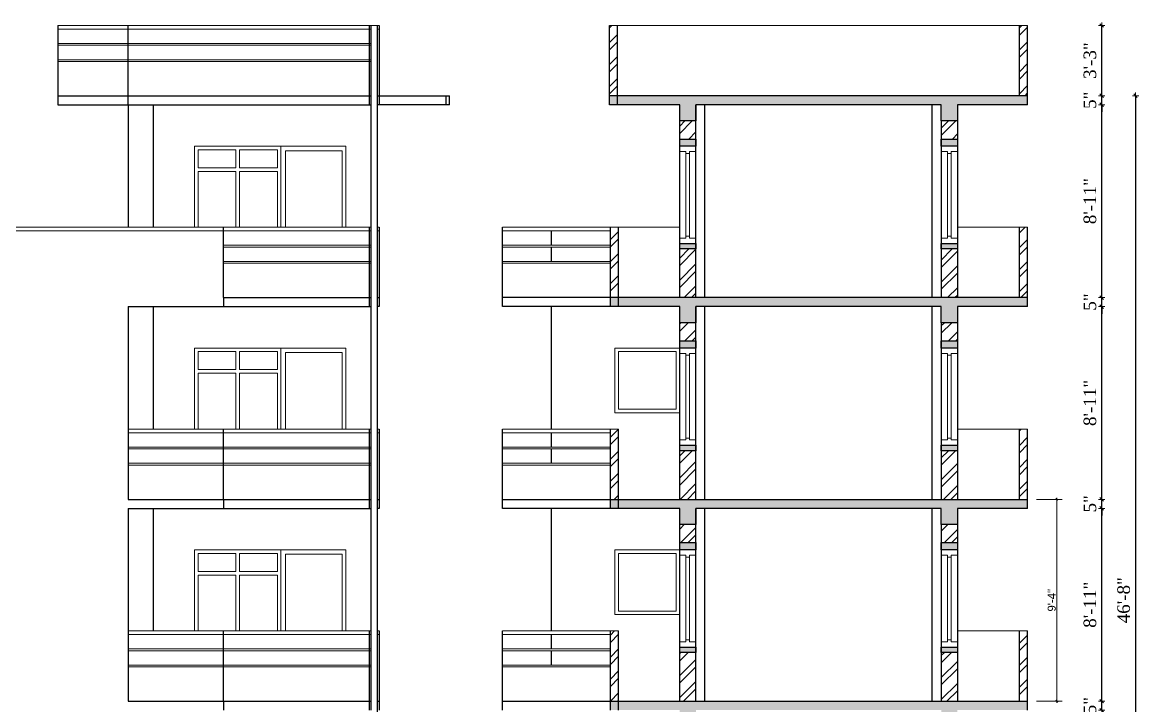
# Model space of a CAD drawing. Header units: inches. Extents: x 149946 to 166271, y -29520 to -26192.
# Drawn here: x 157336 to 157956, y -27214 to -26835 of the extents above; entities that cross this region are included whole.
import ezdxf

# ---------------------------------------------------------------- set-up
doc = ezdxf.new("R2010")
doc.units = ezdxf.units.IN
doc.header["$LTSCALE"] = 5
doc.header["$MEASUREMENT"] = 0
for name, color, linetype, lineweight in [('A-WALL', 7, 'Continuous', 9), ('Dimension', 7, 'Continuous', 18), ('dimention', 5, 'Continuous', 9), ('DOOR', 62, 'Continuous', 0), ('Railing', 43, 'Continuous', 18), ('win', 5, 'Continuous', 18)]:
    doc.layers.add(name, color=color, linetype=linetype, lineweight=lineweight)
doc.layers.add('dim line', color=7, linetype='Continuous', lineweight=15, true_color=0xfab2b2)
doc.layers.add('WALL', color=7, linetype='Continuous')
doc.styles.add('ordinary', font='times.ttf')
doc.styles.get("Standard").update_dxf_attribs({"font": 'arial.ttf'})
doc.dimstyles.new('Copy of 96', dxfattribs={"dimtxt": 7, "dimasz": 4, "dimexe": 0.5, "dimexo": 0.5, "dimgap": 3, "dimtad": 1, "dimdec": 1, "dimzin": 11, "dimdsep": 46, "dimlunit": 4, "dimtxsty": 'ordinary', "dimblk": 'OBLIQUE', "dimcen": 0.09, "dimse1": 1, "dimse2": 1, "dimclrt": 6, "dimazin": 0, "dimtfac": 1, "dimtdec": 1, "dimtix": 1, "dimtmove": 2, "dimatfit": 3, "dimldrblk": 'leader', "dimfxl": 0.5, "dimfxlon": 1, "dimtolj": 1, "dimtzin": 0, "dimarcsym": 0})
doc.dimstyles.new('Standard$0', dxfattribs={"dimtxt": 6, "dimasz": 4, "dimexe": 3, "dimexo": 6, "dimgap": 3, "dimtad": 1, "dimdec": 1, "dimzin": 0, "dimdsep": 46, "dimlunit": 4, "dimtxsty": 'Standard', "dimcen": 0.09, "dimclrd": 6, "dimclre": 6, "dimclrt": 7, "dimadec": 0, "dimazin": 0, "dimtfac": 1, "dimtdec": 1, "dimtix": 1, "dimtofl": 0, "dimtmove": 1, "dimatfit": 3, "dimfxl": 1, "dimtolj": 1, "dimtzin": 0, "dimlwd": 18, "dimlwe": 18, "dimarcsym": 0})
pattern_1 = [(45, (11172.554, 650.744), (-6.098796, 6.098796), []), (45, (11176.62, 650.744), (-6.098796, 6.098796), [])]
pattern_2 = [(50, (11172.554, 650.7443), (7.17260183, -0.62752135), [0.75, -8.25]), (355, (11172.554, 650.744), (-1.38751334, 7.52192134), [0.6, -6.6]), (100.4514445, (11173.1514, 650.692), (5.78508847, 6.8943999), [0.63740192, -7.01142112]), (46.1842, (11172.554, 652.744), (10.6724133, -1.6551928), [1.125, -12.375]), (96.6356355, (11173.443, 652.606), (9.34661946, 9.741186), [0.9561034, -10.5171376]), (351.184164, (11172.554, 652.744), (9.34661945, 9.741186), [0.9, -9.9]), (21, (11173.554, 652.2443), (5.96907052, -4.0261889), [0.75, -8.25]), (326, (11173.554, 652.244), (2.43315332, 7.25150045), [0.6, -6.6]), (71.451445, (11174.051, 651.909), (8.40222377, 3.22531153), [0.6374019, -7.01142112]), (37.5, (11172.5537, 650.7443), (0.121598553, 3.32893854), [0, -6.52, 0, -6.7, 0, -6.625]), (7.5, (11172.5537, 650.7443), (2.630695374, 3.94411712), [0, -3.82, 0, -6.37, 0, -2.525]), (327.5, (11170.3237, 650.7443), (5.33822436, -0.225548717), [0, -2.5, 0, -7.8, 0, -10.35]), (317.5, (11169.3237, 650.7443), (5.8318617, 1.00104982), [0, -3.25, 0, -5.18, 0, -7.35])]

# ---------------------------------------------------------------- blocks, each defined once
blk = doc.blocks.new('oblique')
at = {"color": 0, "lineweight": -2}
blk.add_line((0.25, 0.25), (-0.25, -0.25), dxfattribs=at)
at = {"layer": 'dim line', "lineweight": 9}
for p, q in [((-0.4375, 0), (0.4375, 0)), ((0, 0.4375), (0, -0.4375))]:
    blk.add_line(p, q, dxfattribs=at)
blk = doc.blocks.new('*D675')
at = {"layer": 'A-WALL', "color": 0, "lineweight": -2, "ltscale": 5, "transparency": 16777216}
for p, q in [((157935.45, -27211.76), (157935.45, -27207.76)), ((157935.45, -27216.76), (157935.45, -27211.76)), ((157935.45, -27216.76), (157935.45, -27220.76))]:
    blk.add_line(p, q, dxfattribs=at)
at = {"layer": 'Defpoints', "color": 0, "ltscale": 5, "transparency": 16777216}
for p in [(157855.27, -27211.76), (157855.27, -27216.76), (157935.45, -27211.76)]:
    blk.add_point(p, dxfattribs=at)
at = {"layer": 'A-WALL', "color": 0, "lineweight": -2, "ltscale": 5, "transparency": 16777216, "xscale": 4, "yscale": 4, "zscale": 4}
for p, rotation in [((157935.45, -27211.76), 270), ((157935.45, -27216.76), 90)]:
    blk.add_blockref('oblique', p, dxfattribs=dict(at, rotation=rotation))
at = {"layer": 'A-WALL', "color": 6, "ltscale": 5, "transparency": 16777216, "insert": (157928.89, -27214.26), "char_height": 7, "attachment_point": 5, "rotation": 90, "style": 'ordinary'}
blk.add_mtext('\\A1;5"', dxfattribs=at)
blk = doc.blocks.new('_OBLIQUE')
at = {"color": 0, "linetype": 'ByBlock'}
blk.add_line((-0.5, -0.5), (0.5, 0.5), dxfattribs=at)
blk = doc.blocks.new('leader')
at = {"layer": 'Dimension'}
for p, q in [((0, -4.33), (0, 4.33)), ((-4.42, 0), (4.42, 0))]:
    blk.add_line(p, q, dxfattribs=at)
blk = doc.blocks.new('*D676')
at = {"layer": 'A-WALL', "color": 0, "lineweight": -2, "ltscale": 5, "transparency": 16777216}
blk.add_line((157935.45, -27211.76), (157935.45, -27104.76), dxfattribs=at)
at = {"layer": 'Defpoints', "color": 0, "ltscale": 5, "transparency": 16777216}
for p in [(157855.27, -27104.76), (157935.45, -27104.76), (157855.27, -27211.76)]:
    blk.add_point(p, dxfattribs=at)
at = {"layer": 'A-WALL', "color": 0, "lineweight": -2, "ltscale": 5, "transparency": 16777216, "xscale": 4, "yscale": 4, "zscale": 4}
for p, rotation in [((157935.45, -27104.76), 90), ((157935.45, -27211.76), 270)]:
    blk.add_blockref('oblique', p, dxfattribs=dict(at, rotation=rotation))
at = {"layer": 'A-WALL', "color": 6, "ltscale": 5, "transparency": 16777216, "insert": (157928.89, -27158.26), "char_height": 7, "attachment_point": 5, "rotation": 90, "style": 'ordinary'}
blk.add_mtext('\\A1;8\'-11"', dxfattribs=at)
blk = doc.blocks.new('*D677')
at = {"layer": 'A-WALL', "color": 0, "lineweight": -2, "ltscale": 5, "transparency": 16777216}
for p, q in [((157935.45, -27099.76), (157935.45, -27095.76)), ((157935.45, -27104.76), (157935.45, -27099.76)), ((157935.45, -27104.76), (157935.45, -27108.76))]:
    blk.add_line(p, q, dxfattribs=at)
at = {"layer": 'Defpoints', "color": 0, "ltscale": 5, "transparency": 16777216}
for p in [(157855.27, -27099.76), (157855.27, -27104.76), (157935.45, -27099.76)]:
    blk.add_point(p, dxfattribs=at)
at = {"layer": 'A-WALL', "color": 0, "lineweight": -2, "ltscale": 5, "transparency": 16777216, "xscale": 4, "yscale": 4, "zscale": 4}
for p, rotation in [((157935.45, -27099.76), 270), ((157935.45, -27104.76), 90)]:
    blk.add_blockref('oblique', p, dxfattribs=dict(at, rotation=rotation))
at = {"layer": 'A-WALL', "color": 6, "ltscale": 5, "transparency": 16777216, "insert": (157928.89, -27102.26), "char_height": 7, "attachment_point": 5, "rotation": 90, "style": 'ordinary'}
blk.add_mtext('\\A1;5"', dxfattribs=at)
blk = doc.blocks.new('*D678')
at = {"layer": 'A-WALL', "color": 0, "lineweight": -2, "ltscale": 5, "transparency": 16777216}
blk.add_line((157935.45, -27099.76), (157935.45, -26992.76), dxfattribs=at)
at = {"layer": 'Defpoints', "color": 0, "ltscale": 5, "transparency": 16777216}
for p in [(157855.27, -26992.76), (157935.45, -26992.76), (157855.27, -27099.76)]:
    blk.add_point(p, dxfattribs=at)
at = {"layer": 'A-WALL', "color": 0, "lineweight": -2, "ltscale": 5, "transparency": 16777216, "xscale": 4, "yscale": 4, "zscale": 4}
for p, rotation in [((157935.45, -26992.76), 90), ((157935.45, -27099.76), 270)]:
    blk.add_blockref('oblique', p, dxfattribs=dict(at, rotation=rotation))
at = {"layer": 'A-WALL', "color": 6, "ltscale": 5, "transparency": 16777216, "insert": (157928.89, -27046.26), "char_height": 7, "attachment_point": 5, "rotation": 90, "style": 'ordinary'}
blk.add_mtext('\\A1;8\'-11"', dxfattribs=at)
blk = doc.blocks.new('*D679')
at = {"layer": 'A-WALL', "color": 0, "lineweight": -2, "ltscale": 5, "transparency": 16777216}
for p, q in [((157935.45, -26987.76), (157935.45, -26983.76)), ((157935.45, -26992.76), (157935.45, -26987.76)), ((157935.45, -26992.76), (157935.45, -26996.76))]:
    blk.add_line(p, q, dxfattribs=at)
at = {"layer": 'Defpoints', "color": 0, "ltscale": 5, "transparency": 16777216}
for p in [(157855.27, -26987.76), (157855.27, -26992.76), (157935.45, -26987.76)]:
    blk.add_point(p, dxfattribs=at)
at = {"layer": 'A-WALL', "color": 0, "lineweight": -2, "ltscale": 5, "transparency": 16777216, "xscale": 4, "yscale": 4, "zscale": 4}
for p, rotation in [((157935.45, -26987.76), 270), ((157935.45, -26992.76), 90)]:
    blk.add_blockref('oblique', p, dxfattribs=dict(at, rotation=rotation))
at = {"layer": 'A-WALL', "color": 6, "ltscale": 5, "transparency": 16777216, "insert": (157928.89, -26990.26), "char_height": 7, "attachment_point": 5, "rotation": 90, "style": 'ordinary'}
blk.add_mtext('\\A1;5"', dxfattribs=at)
blk = doc.blocks.new('*D680')
at = {"layer": 'A-WALL', "color": 0, "lineweight": -2, "ltscale": 5, "transparency": 16777216}
blk.add_line((157935.45, -26987.76), (157935.45, -26880.76), dxfattribs=at)
at = {"layer": 'Defpoints', "color": 0, "ltscale": 5, "transparency": 16777216}
for p in [(157855.27, -26880.76), (157935.45, -26880.76), (157855.27, -26987.76)]:
    blk.add_point(p, dxfattribs=at)
at = {"layer": 'A-WALL', "color": 0, "lineweight": -2, "ltscale": 5, "transparency": 16777216, "xscale": 4, "yscale": 4, "zscale": 4}
for p, rotation in [((157935.45, -26880.76), 90), ((157935.45, -26987.76), 270)]:
    blk.add_blockref('oblique', p, dxfattribs=dict(at, rotation=rotation))
at = {"layer": 'A-WALL', "color": 6, "ltscale": 5, "transparency": 16777216, "insert": (157928.89, -26934.26), "char_height": 7, "attachment_point": 5, "rotation": 90, "style": 'ordinary'}
blk.add_mtext('\\A1;8\'-11"', dxfattribs=at)
blk = doc.blocks.new('*D681')
at = {"layer": 'A-WALL', "color": 0, "lineweight": -2, "ltscale": 5, "transparency": 16777216}
for p, q in [((157935.45, -26875.76), (157935.45, -26871.76)), ((157935.45, -26880.76), (157935.45, -26875.76)), ((157935.45, -26880.76), (157935.45, -26884.76))]:
    blk.add_line(p, q, dxfattribs=at)
at = {"layer": 'Defpoints', "color": 0, "ltscale": 5, "transparency": 16777216}
for p in [(157854.95, -26875.76), (157935.45, -26875.76), (157855.27, -26880.76)]:
    blk.add_point(p, dxfattribs=at)
at = {"layer": 'A-WALL', "color": 0, "lineweight": -2, "ltscale": 5, "transparency": 16777216, "xscale": 4, "yscale": 4, "zscale": 4}
for p, rotation in [((157935.45, -26875.76), 270), ((157935.45, -26880.76), 90)]:
    blk.add_blockref('oblique', p, dxfattribs=dict(at, rotation=rotation))
at = {"layer": 'A-WALL', "color": 6, "ltscale": 5, "transparency": 16777216, "insert": (157928.89, -26878.26), "char_height": 7, "attachment_point": 5, "rotation": 90, "style": 'ordinary'}
blk.add_mtext('\\A1;5"', dxfattribs=at)
blk = doc.blocks.new('*D682')
at = {"layer": 'A-WALL', "color": 0, "lineweight": -2, "ltscale": 5, "transparency": 16777216}
blk.add_line((157935.45, -26875.76), (157935.45, -26836.76), dxfattribs=at)
at = {"layer": 'Defpoints', "color": 0, "ltscale": 5, "transparency": 16777216}
for p in [(157852.84, -26836.76), (157935.45, -26836.76), (157854.95, -26875.76)]:
    blk.add_point(p, dxfattribs=at)
at = {"layer": 'A-WALL', "color": 0, "lineweight": -2, "ltscale": 5, "transparency": 16777216, "xscale": 4, "yscale": 4, "zscale": 4}
for p, rotation in [((157935.45, -26836.76), 90), ((157935.45, -26875.76), 270)]:
    blk.add_blockref('oblique', p, dxfattribs=dict(at, rotation=rotation))
at = {"layer": 'A-WALL', "color": 6, "ltscale": 5, "transparency": 16777216, "insert": (157928.89, -26856.26), "char_height": 7, "attachment_point": 5, "rotation": 90, "style": 'ordinary'}
blk.add_mtext('\\A1;3\'-3"', dxfattribs=at)
blk = doc.blocks.new('*D671')
at = {"layer": 'A-WALL', "color": 0, "lineweight": -2, "ltscale": 50, "transparency": 16777216}
blk.add_line((157954.2, -26875.76), (157954.2, -27435.76), dxfattribs=at)
at = {"layer": 'Defpoints', "color": 0, "ltscale": 50, "transparency": 16777216}
for p in [(157894.27, -26875.76), (157855.27, -27435.76), (157954.2, -27435.76)]:
    blk.add_point(p, dxfattribs=at)
at = {"layer": 'A-WALL', "color": 0, "lineweight": -2, "ltscale": 50, "transparency": 16777216, "xscale": 4, "yscale": 4, "zscale": 4}
for p, rotation in [((157954.2, -26875.76), 90), ((157954.2, -27435.76), 270)]:
    blk.add_blockref('oblique', p, dxfattribs=dict(at, rotation=rotation))
at = {"layer": 'A-WALL', "color": 6, "ltscale": 50, "transparency": 16777216, "insert": (157947.64, -27155.76), "char_height": 7, "attachment_point": 5, "rotation": 90, "style": 'ordinary'}
blk.add_mtext('\\A1;46\'-8"', dxfattribs=at)
blk = doc.blocks.new('*D1357')
at = {"layer": 'A-WALL', "color": 47, "lineweight": 0, "ltscale": 5}
for p, q in [((157899.27, -27099.76), (157913.47, -27099.76)), ((157899.27, -27211.76), (157913.47, -27211.76))]:
    blk.add_line(p, q, dxfattribs=at)
at = {"layer": 'A-WALL', "color": 33, "lineweight": 0, "ltscale": 5}
blk.add_line((157910.47, -27099.76), (157910.47, -27211.76), dxfattribs=at)
at = {"layer": 'Defpoints', "color": 0, "ltscale": 5}
for p in [(157894.27, -27099.76, -72.71), (157894.27, -27211.76, -72.71), (157910.47, -27211.76)]:
    blk.add_point(p, dxfattribs=at)
at = {"layer": 'A-WALL', "color": 33, "lineweight": 0, "ltscale": 5, "xscale": 2, "yscale": 2, "zscale": 2}
for p, rotation in [((157910.47, -27099.76), 90), ((157910.47, -27211.76), 270)]:
    blk.add_blockref('oblique', p, dxfattribs=dict(at, rotation=rotation))
at = {"layer": 'A-WALL', "color": 7, "ltscale": 5, "insert": (157907.67, -27155.76), "char_height": 4.5, "attachment_point": 5, "rotation": 90}
blk.add_mtext('\\A1;9\'-4"', dxfattribs=at)

msp = doc.modelspace()

# ---------------------------------------------------------------- hatches: boundary and pattern name
at = {"layer": 'A-WALL', "ltscale": 40, "true_color": 0xf26722}
h = msp.add_hatch(dxfattribs=at)
h.set_pattern_fill('AR-CONC', color=30)
h.set_pattern_definition(pattern_2)
h.paths.add_polyline_path([(157855.27, -26880.76), (157894.27, -26880.76), (157894.27, -26875.76), (157661.99, -26875.76), (157661.99, -26880.76), (157700.99, -26880.76), (157700.99, -26889.76), (157709.99, -26889.76), (157709.99, -26880.76), (157846.27, -26880.76), (157846.27, -26889.76), (157855.27, -26889.76)])
h = msp.add_hatch(dxfattribs=at)
h.set_pattern_fill('AR-CONC', color=30)
h.set_pattern_definition(pattern_2)
h.paths.add_polyline_path([(157700.99, -27181.76), (157700.99, -27184.76), (157709.99, -27184.76), (157709.99, -27181.76)])
h.paths.add_polyline_path([(157846.27, -27181.76), (157846.27, -27184.76), (157855.27, -27184.76), (157855.27, -27181.76)])
h.paths.add_polyline_path([(157855.27, -27127.76), (157855.27, -27123.76), (157846.27, -27123.76), (157846.27, -27127.76)])
h.paths.add_polyline_path([(157709.99, -27123.76), (157700.99, -27123.76), (157700.99, -27127.76), (157709.99, -27127.76)])
h.paths.add_polyline_path([(157700.99, -27069.76), (157700.99, -27072.76), (157709.99, -27072.76), (157709.99, -27069.76)])
h.paths.add_polyline_path([(157855.27, -27069.76), (157846.27, -27069.76), (157846.27, -27072.76), (157855.27, -27072.76)])
h.paths.add_polyline_path([(157855.27, -27011.76), (157846.27, -27011.76), (157846.27, -27015.76), (157855.27, -27015.76)])
h.paths.add_polyline_path([(157700.99, -27011.76), (157700.99, -27015.76), (157709.99, -27015.76), (157709.99, -27011.76)])
h.paths.add_polyline_path([(157709.99, -26957.76), (157700.99, -26957.76), (157700.99, -26960.76), (157709.99, -26960.76)])
h.paths.add_polyline_path([(157855.27, -26960.76), (157855.27, -26957.76), (157846.27, -26957.76), (157846.27, -26960.76)])
h.paths.add_polyline_path([(157846.27, -26899.76), (157846.27, -26903.76), (157855.27, -26903.76), (157855.27, -26899.76)])
h.paths.add_polyline_path([(157700.99, -26899.76), (157700.99, -26903.76), (157709.99, -26903.76), (157709.99, -26899.76)])
h = msp.add_hatch(dxfattribs=at)
h.set_pattern_fill('AR-CONC', color=30)
h.set_pattern_definition(pattern_2)
h.paths.add_polyline_path([(157855.27, -26992.76), (157894.27, -26992.76), (157894.27, -26987.76), (157855.27, -26987.76), (157662.49, -26987.76), (157662.49, -26992.76), (157700.99, -26992.76), (157700.99, -27001.76), (157709.99, -27001.76), (157709.99, -26992.76), (157846.27, -26992.76), (157846.27, -27001.76), (157855.27, -27001.76)])
h = msp.add_hatch(dxfattribs=at)
h.set_pattern_fill('AR-CONC', color=30)
h.set_pattern_definition(pattern_2)
h.paths.add_polyline_path([(157846.27, -27113.76), (157855.27, -27113.76), (157855.27, -27104.76), (157894.27, -27104.76), (157894.27, -27099.76), (157855.27, -27099.76), (157662.49, -27099.76), (157662.49, -27104.76), (157700.99, -27104.76), (157700.99, -27113.76), (157709.99, -27113.76), (157709.99, -27104.76), (157846.27, -27104.76)])
h = msp.add_hatch(dxfattribs=at)
h.set_pattern_fill('AR-CONC', color=30)
h.set_pattern_definition(pattern_2)
h.paths.add_polyline_path([(157855.27, -27216.76), (157894.27, -27216.76), (157894.27, -27211.76), (157855.27, -27211.76), (157662.49, -27211.76), (157662.49, -27216.76), (157700.99, -27216.76), (157700.99, -27225.76), (157709.99, -27225.76), (157709.99, -27216.76), (157846.27, -27216.76), (157846.27, -27225.76), (157855.27, -27225.76)])
at = {"layer": 'dimention', "ltscale": 40, "true_color": 0xf26722}
h = msp.add_hatch(dxfattribs=at)
h.set_pattern_fill('ANSI32', color=30, scale=23)
h.set_pattern_definition(pattern_1)
h.paths.add_polyline_path([(157666.49, -26836.76), (157661.99, -26836.76), (157661.99, -26875.76), (157666.49, -26875.76)])
h.paths.add_polyline_path([(157894.27, -26836.76), (157889.77, -26836.76), (157889.77, -26875.76), (157894.27, -26875.76)])
h.paths.add_polyline_path([(157894.27, -26948.76), (157889.77, -26948.76), (157889.77, -26987.76), (157894.27, -26987.76)])
h.paths.add_polyline_path([(157666.99, -26948.76), (157662.49, -26948.76), (157662.49, -26987.76), (157666.99, -26987.76)])
h = msp.add_hatch(dxfattribs=at)
h.set_pattern_fill('ANSI32', color=30, scale=23)
h.set_pattern_definition(pattern_1)
h.paths.add_polyline_path([(157709.99, -27296.76), (157700.99, -27296.76), (157700.99, -27323.76), (157709.99, -27323.76)])
h.paths.add_polyline_path([(157855.27, -27296.76), (157846.27, -27296.76), (157846.27, -27323.76), (157855.27, -27323.76)])
h.paths.add_polyline_path([(157709.99, -27225.76), (157700.99, -27225.76), (157700.99, -27235.76), (157709.99, -27235.76)])
h.paths.add_polyline_path([(157855.27, -27225.76), (157846.27, -27225.76), (157846.27, -27235.76), (157855.27, -27235.76)])
h.paths.add_polyline_path([(157855.27, -27113.76), (157846.27, -27113.76), (157846.27, -27123.76), (157855.27, -27123.76)])
h.paths.add_polyline_path([(157709.99, -27113.76), (157700.99, -27113.76), (157700.99, -27123.76), (157709.99, -27123.76)])
h.paths.add_polyline_path([(157709.99, -27184.76), (157700.99, -27184.76), (157700.99, -27211.76), (157709.99, -27211.76)])
h.paths.add_polyline_path([(157855.27, -27184.76), (157846.27, -27184.76), (157846.27, -27211.76), (157855.27, -27211.76)])
h.paths.add_polyline_path([(157855.27, -27072.76), (157846.27, -27072.76), (157846.27, -27099.76), (157855.27, -27099.76)])
h.paths.add_polyline_path([(157709.99, -27072.76), (157700.99, -27072.76), (157700.99, -27099.76), (157709.99, -27099.76)])
h.paths.add_polyline_path([(157709.99, -27001.76), (157700.99, -27001.76), (157700.99, -27011.76), (157709.99, -27011.76)])
h.paths.add_polyline_path([(157855.27, -27001.76), (157846.27, -27001.76), (157846.27, -27011.76), (157855.27, -27011.76)])
h.paths.add_polyline_path([(157855.27, -26960.76), (157846.27, -26960.76), (157846.27, -26987.76), (157855.27, -26987.76)])
h.paths.add_polyline_path([(157709.99, -26960.76), (157700.99, -26960.76), (157700.99, -26987.76), (157709.99, -26987.76)])
h.paths.add_polyline_path([(157709.99, -26889.76), (157700.99, -26889.76), (157700.99, -26899.76), (157709.99, -26899.76)])
h.paths.add_polyline_path([(157855.27, -26889.76), (157846.27, -26889.76), (157846.27, -26899.76), (157855.27, -26899.76)])
h = msp.add_hatch(dxfattribs=at)
h.set_pattern_fill('ANSI32', color=30, scale=23)
h.set_pattern_definition(pattern_1)
h.paths.add_polyline_path([(157666.99, -27060.76), (157662.49, -27060.76), (157662.49, -27099.76), (157666.99, -27099.76)])
h.paths.add_polyline_path([(157894.27, -27060.76), (157889.77, -27060.76), (157889.77, -27099.76), (157894.27, -27099.76)])
h.paths.add_polyline_path([(157894.27, -27172.76), (157889.77, -27172.76), (157889.77, -27211.76), (157894.27, -27211.76)])
h = msp.add_hatch(dxfattribs=at)
h.set_pattern_fill('ANSI32', color=30, scale=23)
h.set_pattern_definition(pattern_1)
h.paths.add_polyline_path([(157666.99, -27172.76), (157662.49, -27172.76), (157662.49, -27211.76), (157666.99, -27211.76)])

# ---------------------------------------------------------------- linework, layer by layer
at = {"layer": 'A-WALL', "ltscale": 5}
for p, q in [((157700.99, -26903.76, -72.71), (157709.99, -26903.76, -72.71)), ((157846.27, -26903.76, -72.71), (157855.27, -26903.76, -72.71)), ((157700.99, -26957.76, -72.71), (157709.99, -26957.76, -72.71)), ((157846.27, -26957.76, -72.71), (157855.27, -26957.76, -72.71)), ((157700.99, -27015.76, -72.71), (157709.99, -27015.76, -72.71)), ((157846.27, -27015.76, -72.71), (157855.27, -27015.76, -72.71)), ((157700.99, -27069.76, -72.71), (157709.99, -27069.76, -72.71)), ((157846.27, -27069.76, -72.71), (157855.27, -27069.76, -72.71)), ((157700.99, -27127.76, -72.71), (157709.99, -27127.76, -72.71)), ((157846.27, -27127.76, -72.71), (157855.27, -27127.76, -72.71)), ((157700.99, -27181.76, -72.71), (157709.99, -27181.76, -72.71)), ((157846.27, -27181.76, -72.71), (157855.27, -27181.76, -72.71))]:
    msp.add_line(p, q, dxfattribs=at)
at = {"layer": 'DOOR', "lineweight": 13}
for p, q in [((157479.52, -26948.76, -72.71), (157479.52, -26903.76, -72.71)), ((157479.52, -26903.76, -72.71), (157479.52, -26948.76, -72.71)), ((157479.52, -26903.76, -72.71), (157515.52, -26903.76, -72.71)), ((157482.02, -26906.26, -72.71), (157482.02, -26948.76, -72.71)), ((157482.02, -26906.26, -72.71), (157513.52, -26906.26, -72.71)), ((157513.52, -26948.76, -72.71), (157513.52, -26906.26, -72.71)), ((157515.52, -26948.76, -72.71), (157515.52, -26903.76, -72.71)), ((157479.52, -27060.76, -72.71), (157479.52, -27015.76, -72.71)), ((157479.52, -27015.76, -72.71), (157479.52, -27060.76, -72.71)), ((157479.52, -27015.76, -72.71), (157515.52, -27015.76, -72.71)), ((157482.02, -27018.26, -72.71), (157482.02, -27060.76, -72.71)), ((157482.02, -27018.26, -72.71), (157513.52, -27018.26, -72.71)), ((157513.52, -27060.76, -72.71), (157513.52, -27018.26, -72.71)), ((157515.52, -27060.76, -72.71), (157515.52, -27015.76, -72.71)), ((157479.52, -27172.76, -72.71), (157479.52, -27127.76, -72.71)), ((157479.52, -27127.76, -72.71), (157479.52, -27172.76, -72.71)), ((157479.52, -27127.76, -72.71), (157515.52, -27127.76, -72.71)), ((157482.02, -27130.26, -72.71), (157482.02, -27172.76, -72.71)), ((157482.02, -27130.26, -72.71), (157513.52, -27130.26, -72.71)), ((157513.52, -27172.76, -72.71), (157513.52, -27130.26, -72.71)), ((157515.52, -27172.76, -72.71), (157515.52, -27127.76, -72.71))]:
    msp.add_line(p, q, dxfattribs=at)
at = {"layer": 'Railing', "color": 30}
for p, q in [((157355.63, -26836.76, -72.71), (157534.1, -26836.76, -72.71)), ((157355.63, -26838.76, -72.71), (157529.52, -26838.76, -72.71)), ((157533.17, -26836.76, -72.71), (157534.1, -26836.76, -72.71)), ((157533.17, -26838.76, -72.71), (157534.1, -26838.76, -72.71)), ((157533.17, -26838.76, -72.71), (157534.1, -26838.76, -72.71)), ((157785.26, -26836.76, -72.71), (157661.99, -26836.76, -72.71)), ((157894.27, -26836.76, -72.71), (157785.26, -26836.76, -72.71)), ((157355.63, -26846.76, -72.71), (157529.52, -26846.76, -72.71)), ((157355.63, -26847.76, -72.71), (157529.52, -26847.76, -72.71)), ((157355.63, -26855.76, -72.71), (157529.52, -26855.76, -72.71)), ((157355.63, -26856.76, -72.71), (157529.52, -26856.76, -72.71)), ((157120.82, -26948.76, -72.71), (157529.52, -26948.76, -72.71)), ((157533.17, -26948.76, -72.71), (157534.1, -26948.76, -72.71)), ((157700.99, -26948.76, -72.71), (157602.57, -26948.76, -72.71)), ((157894.27, -26948.76, -72.71), (157855.27, -26948.76, -72.71)), ((157120.82, -26950.76, -72.71), (157529.52, -26950.76, -72.71)), ((157533.17, -26950.76, -72.71), (157534.1, -26950.76, -72.71)), ((157662.49, -26950.76, -72.71), (157602.57, -26950.76, -72.71)), ((157447.63, -26958.76, -72.71), (157529.52, -26958.76, -72.71)), ((157447.63, -26959.76, -72.71), (157529.52, -26959.76, -72.71)), ((157662.49, -26958.76, -72.71), (157602.57, -26958.76, -72.71)), ((157662.49, -26959.76, -72.71), (157602.57, -26959.76, -72.71)), ((157447.63, -26967.76, -72.71), (157529.52, -26967.76, -72.71)), ((157447.63, -26968.76, -72.71), (157529.52, -26968.76, -72.71)), ((157662.49, -26967.76, -72.71), (157602.57, -26967.76, -72.71)), ((157662.49, -26968.76, -72.71), (157602.57, -26968.76, -72.71)), ((157394.63, -27060.76, -72.71), (157529.52, -27060.76, -72.71)), ((157533.17, -27060.76, -72.71), (157534.1, -27060.76, -72.71)), ((157666.99, -27060.76, -72.71), (157602.57, -27060.76, -72.71)), ((157894.27, -27060.76, -72.71), (157855.27, -27060.76, -72.71)), ((157394.63, -27062.76, -72.71), (157529.52, -27062.76, -72.71)), ((157533.17, -27062.76, -72.71), (157534.1, -27062.76, -72.71)), ((157662.49, -27062.76, -72.71), (157602.57, -27062.76, -72.71)), ((157394.63, -27070.76, -72.71), (157529.52, -27070.76, -72.71)), ((157394.63, -27071.76, -72.71), (157529.52, -27071.76, -72.71)), ((157662.49, -27070.76, -72.71), (157602.57, -27070.76, -72.71)), ((157662.49, -27071.76, -72.71), (157602.57, -27071.76, -72.71)), ((157394.63, -27079.76, -72.71), (157529.52, -27079.76, -72.71)), ((157662.49, -27079.76, -72.71), (157602.57, -27079.76, -72.71)), ((157394.63, -27080.76, -72.71), (157529.52, -27080.76, -72.71)), ((157662.49, -27080.76, -72.71), (157602.57, -27080.76, -72.71)), ((157394.63, -27172.76, -72.71), (157529.52, -27172.76, -72.71)), ((157533.17, -27172.76, -72.71), (157534.1, -27172.76, -72.71)), ((157666.99, -27172.76, -72.71), (157602.57, -27172.76, -72.71)), ((157894.27, -27172.76, -72.71), (157855.27, -27172.76, -72.71)), ((157394.63, -27174.76, -72.71), (157529.52, -27174.76, -72.71)), ((157533.17, -27174.76, -72.71), (157534.1, -27174.76, -72.71)), ((157662.49, -27174.76, -72.71), (157602.57, -27174.76, -72.71)), ((157394.63, -27182.76, -72.71), (157529.52, -27182.76, -72.71)), ((157394.63, -27183.76, -72.71), (157529.52, -27183.76, -72.71)), ((157662.49, -27182.76, -72.71), (157602.57, -27182.76, -72.71)), ((157662.49, -27183.76, -72.71), (157602.57, -27183.76, -72.71)), ((157394.63, -27191.76, -72.71), (157529.52, -27191.76, -72.71)), ((157662.49, -27191.76, -72.71), (157602.57, -27191.76, -72.71)), ((157394.63, -27192.76, -72.71), (157529.52, -27192.76, -72.71)), ((157662.49, -27192.76, -72.71), (157602.57, -27192.76, -72.71))]:
    msp.add_line(p, q, dxfattribs=at)
at = {"layer": 'WALL', "color": 2, "linetype": 'ByBlock', "ltscale": 5}
for p, q in [((157355.63, -26836.76, -72.71), (157355.63, -26880.76, -72.71)), ((157394.63, -26880.76, -72.71), (157394.63, -26836.76, -72.71)), ((157528.61, -26880.76, -72.71), (157528.61, -26836.76, -72.71)), ((157529.52, -27211.76, -72.71), (157529.52, -26836.76, -72.71)), ((157533.17, -27451.76, -72.71), (157533.17, -26836.76, -72.71)), ((157534.1, -26836.76, -72.71), (157534.1, -26880.76, -72.71)), ((157661.99, -26880.76, -72.71), (157661.99, -26836.76, -72.71)), ((157666.49, -26880.76, -72.71), (157666.49, -26836.76, -72.71)), ((157889.77, -26875.76, -72.71), (157889.77, -26836.76, -72.71)), ((157894.27, -26875.76, -72.71), (157894.27, -26836.76, -72.71)), ((157355.63, -26875.76, -72.71), (157529.52, -26875.76, -72.71)), ((157529.52, -26880.76, -72.71), (157529.52, -26875.76, -72.71)), ((157533.17, -26875.76, -72.71), (157573.11, -26875.76, -72.71)), ((157571.01, -26875.76, -72.71), (157571.01, -26880.76, -72.71)), ((157573.11, -26880.76, -72.71), (157573.11, -26875.76, -72.71)), ((157894.27, -26875.76, -72.71), (157661.99, -26875.76, -72.71)), ((157894.27, -26880.76, -72.71), (157894.27, -26875.76, -72.71)), ((157355.63, -26880.76, -72.71), (157529.52, -26880.76, -72.71)), ((157394.63, -26880.76, -72.71), (157394.63, -26948.76, -72.71)), ((157408.63, -26948.76, -72.71), (157408.63, -26880.76, -72.71)), ((157534.1, -26880.76, -72.71), (157533.17, -26880.76, -72.71)), ((157573.11, -26880.76, -72.71), (157533.17, -26880.76, -72.71)), ((157700.99, -26880.76, -72.71), (157661.99, -26880.76, -72.71)), ((157700.99, -26948.76, -72.71), (157700.99, -26880.76, -72.71)), ((157846.27, -26880.76, -72.71), (157709.99, -26880.76, -72.71)), ((157709.99, -26987.76, -72.71), (157709.99, -26880.76, -72.71)), ((157714.99, -26987.76, -72.71), (157714.99, -26880.76, -72.71)), ((157841.27, -26987.76, -72.71), (157841.27, -26880.76, -72.71)), ((157855.27, -26880.76, -72.71), (157855.27, -26948.76, -72.71)), ((157894.27, -26880.76, -72.71), (157855.27, -26880.76, -72.71)), ((157846.27, -26889.76, -72.71), (157846.27, -26987.76, -72.71)), ((157447.63, -26987.76, -72.71), (157447.63, -26948.76, -72.71)), ((157528.61, -26992.76, -72.71), (157528.61, -26948.76, -72.71)), ((157534.1, -26948.76, -72.71), (157534.1, -26992.76, -72.71)), ((157602.57, -26987.76, -72.71), (157602.57, -26948.76, -72.71)), ((157662.49, -26992.76, -72.71), (157662.49, -26948.76, -72.71)), ((157666.99, -26992.76, -72.71), (157666.99, -26948.76, -72.71)), ((157700.99, -26987.76, -72.71), (157700.99, -26948.76, -72.71)), ((157855.27, -26948.76, -72.71), (157855.27, -26987.76, -72.71)), ((157889.77, -26987.76, -72.71), (157889.77, -26948.76, -72.71)), ((157894.27, -26987.76, -72.71), (157894.27, -26948.76, -72.71)), ((157629.61, -26950.76, -72.71), (157629.61, -26958.76, -72.71)), ((157629.61, -26950.76, -72.71), (157629.61, -26958.76, -72.71)), ((157629.61, -26959.76, -72.71), (157629.61, -26967.76, -72.71)), ((157629.61, -26959.76, -72.71), (157629.61, -26967.76, -72.71)), ((157394.63, -26992.76, -72.71), (157529.52, -26992.76, -72.71)), ((157394.63, -26992.76, -72.71), (157394.63, -27099.76, -72.71)), ((157408.63, -27060.76, -72.71), (157408.63, -26992.76, -72.71)), ((157447.63, -26987.76, -72.71), (157529.52, -26987.76, -72.71)), ((157447.63, -26987.76, -72.71), (157447.63, -26992.76, -72.71)), ((157529.52, -26992.76, -72.71), (157529.52, -26987.76, -72.71)), ((157533.17, -26987.76, -72.71), (157534.1, -26987.76, -72.71)), ((157534.1, -26992.76, -72.71), (157533.17, -26992.76, -72.71)), ((157855.27, -26987.76, -72.71), (157602.57, -26987.76, -72.71)), ((157602.57, -26992.76, -72.71), (157602.57, -26987.76, -72.71)), ((157700.99, -26992.76, -72.71), (157602.57, -26992.76, -72.71)), ((157629.61, -26992.76, -72.71), (157629.61, -27060.76, -72.71)), ((157700.99, -27099.76, -72.71), (157700.99, -26992.76, -72.71)), ((157846.27, -26992.76, -72.71), (157709.99, -26992.76, -72.71)), ((157709.99, -27099.76, -72.71), (157709.99, -26992.76, -72.71)), ((157714.99, -27099.76, -72.71), (157714.99, -26992.76, -72.71)), ((157841.27, -27099.76, -72.71), (157841.27, -26992.76, -72.71)), ((157894.27, -26987.76, -72.71), (157855.27, -26987.76, -72.71)), ((157855.27, -26992.76, -72.71), (157855.27, -27099.76, -72.71)), ((157894.27, -26992.76, -72.71), (157855.27, -26992.76, -72.71)), ((157855.27, -26992.76, -72.71), (157855.27, -26992.76, -72.71)), ((157894.27, -26992.76, -72.71), (157894.27, -26987.76, -72.71)), ((157846.27, -27001.76, -72.71), (157846.27, -27099.76, -72.71)), ((157447.63, -27099.76, -72.71), (157447.63, -27060.76, -72.71)), ((157528.61, -27104.76, -72.71), (157528.61, -27060.76, -72.71)), ((157534.1, -27060.76, -72.71), (157534.1, -27104.76, -72.71)), ((157602.57, -27099.76, -72.71), (157602.57, -27060.76, -72.71)), ((157662.49, -27104.76, -72.71), (157662.49, -27060.76, -72.71)), ((157666.99, -27104.76, -72.71), (157666.99, -27060.76, -72.71)), ((157889.77, -27099.76, -72.71), (157889.77, -27060.76, -72.71)), ((157894.27, -27099.76, -72.71), (157894.27, -27060.76, -72.71)), ((157629.61, -27062.76, -72.71), (157629.61, -27070.76, -72.71)), ((157629.61, -27062.76, -72.71), (157629.61, -27070.76, -72.71)), ((157629.61, -27071.76, -72.71), (157629.61, -27079.76, -72.71)), ((157629.61, -27071.76, -72.71), (157629.61, -27079.76, -72.71)), ((157394.63, -27099.76, -72.71), (157529.52, -27099.76, -72.71)), ((157394.63, -27104.76, -72.71), (157529.52, -27104.76, -72.71)), ((157394.63, -27104.76, -72.71), (157394.63, -27211.76, -72.71)), ((157408.63, -27172.76, -72.71), (157408.63, -27104.76, -72.71)), ((157447.63, -27099.76, -72.71), (157447.63, -27104.76, -72.71)), ((157529.52, -27104.76, -72.71), (157529.52, -27099.76, -72.71)), ((157533.17, -27099.76, -72.71), (157534.1, -27099.76, -72.71)), ((157534.1, -27104.76, -72.71), (157533.17, -27104.76, -72.71)), ((157602.57, -27099.76, -72.71), (157855.27, -27099.76, -72.71)), ((157602.57, -27104.76, -72.71), (157602.57, -27099.76, -72.71)), ((157700.99, -27104.76, -72.71), (157602.57, -27104.76, -72.71)), ((157629.61, -27104.76, -72.71), (157629.61, -27172.76, -72.71)), ((157700.99, -27211.76, -72.71), (157700.99, -27104.76, -72.71)), ((157846.27, -27104.76, -72.71), (157709.99, -27104.76, -72.71)), ((157709.99, -27211.76, -72.71), (157709.99, -27104.76, -72.71)), ((157714.99, -27211.76, -72.71), (157714.99, -27104.76, -72.71)), ((157841.27, -27211.76, -72.71), (157841.27, -27104.76, -72.71)), ((157855.27, -27099.76, -72.71), (157894.27, -27099.76, -72.71)), ((157855.27, -27104.76, -72.71), (157855.27, -27211.76, -72.71)), ((157894.27, -27104.76, -72.71), (157855.27, -27104.76, -72.71)), ((157855.27, -27104.76, -72.71), (157855.27, -27104.76, -72.71)), ((157894.27, -27104.76, -72.71), (157894.27, -27099.76, -72.71)), ((157846.27, -27113.76, -72.71), (157846.27, -27211.76, -72.71)), ((157447.63, -27211.76, -72.71), (157447.63, -27172.76, -72.71)), ((157528.61, -27216.76, -72.71), (157528.61, -27172.76, -72.71)), ((157534.1, -27172.76, -72.71), (157534.1, -27216.76, -72.71)), ((157602.57, -27211.76, -72.71), (157602.57, -27172.76, -72.71)), ((157662.49, -27216.76, -72.71), (157662.49, -27172.76, -72.71)), ((157666.99, -27216.76, -72.71), (157666.99, -27172.76, -72.71)), ((157889.77, -27211.76, -72.71), (157889.77, -27172.76, -72.71)), ((157894.27, -27211.76, -72.71), (157894.27, -27172.76, -72.71)), ((157629.61, -27174.76, -72.71), (157629.61, -27182.76, -72.71)), ((157629.61, -27183.76, -72.71), (157629.61, -27191.76, -72.71)), ((157394.63, -27211.76, -72.71), (157529.52, -27211.76, -72.71)), ((157447.63, -27211.76, -72.71), (157447.63, -27216.76, -72.71)), ((157529.52, -27216.76, -72.71), (157529.52, -27211.76, -72.71)), ((157533.17, -27211.76, -72.71), (157534.1, -27211.76, -72.71)), ((157602.57, -27211.76, -72.71), (157855.27, -27211.76, -72.71)), ((157602.57, -27216.76, -72.71), (157602.57, -27211.76, -72.71)), ((157855.27, -27211.76, -72.71), (157894.27, -27211.76, -72.71)), ((157894.27, -27216.76, -72.71), (157894.27, -27211.76, -72.71))]:
    msp.add_line(p, q, dxfattribs=at)
at = {"layer": 'WALL', "color": 2, "linetype": 'ByBlock', "ltscale": 5, "elevation": -72.71}
for points in [[(157709.99, -26880.76), (157709.99, -26880.76), (157709.99, -26889.76), (157700.99, -26889.76), (157700.99, -26880.76)], [(157855.27, -26880.76), (157855.27, -26889.76), (157846.27, -26889.76), (157846.27, -26880.76)], [(157709.99, -26992.76), (157709.99, -26992.76), (157709.99, -27001.76), (157700.99, -27001.76), (157700.99, -26992.76)], [(157855.27, -26992.76), (157855.27, -27001.76), (157846.27, -27001.76), (157846.27, -26992.76)], [(157709.99, -27104.76), (157709.99, -27104.76), (157709.99, -27113.76), (157700.99, -27113.76), (157700.99, -27104.76)], [(157855.27, -27104.76), (157855.27, -27113.76), (157846.27, -27113.76), (157846.27, -27104.76)]]:
    msp.add_lwpolyline(points, dxfattribs=at)
for points in [[(157700.99, -26899.76), (157709.99, -26899.76), (157709.99, -26903.76), (157700.99, -26903.76)], [(157846.27, -26899.76), (157855.27, -26899.76), (157855.27, -26903.76), (157846.27, -26903.76)], [(157700.99, -26957.76), (157709.99, -26957.76), (157709.99, -26960.76), (157700.99, -26960.76)], [(157846.27, -26957.76), (157855.27, -26957.76), (157855.27, -26960.76), (157846.27, -26960.76)], [(157700.99, -27011.76), (157709.99, -27011.76), (157709.99, -27015.76), (157700.99, -27015.76)], [(157846.27, -27011.76), (157855.27, -27011.76), (157855.27, -27015.76), (157846.27, -27015.76)], [(157700.99, -27069.76), (157709.99, -27069.76), (157709.99, -27072.76), (157700.99, -27072.76)], [(157846.27, -27069.76), (157855.27, -27069.76), (157855.27, -27072.76), (157846.27, -27072.76)], [(157700.99, -27123.76), (157709.99, -27123.76), (157709.99, -27127.76), (157700.99, -27127.76)], [(157846.27, -27123.76), (157855.27, -27123.76), (157855.27, -27127.76), (157846.27, -27127.76)], [(157700.99, -27181.76), (157709.99, -27181.76), (157709.99, -27184.76), (157700.99, -27184.76)], [(157846.27, -27181.76), (157855.27, -27181.76), (157855.27, -27184.76), (157846.27, -27184.76)]]:
    msp.add_lwpolyline(points, close=True, dxfattribs=at)
at = {"layer": 'win'}
for p, q in [((157431.52, -26903.76, -72.71), (157479.52, -26903.76, -72.71)), ((157431.52, -26948.76, -72.71), (157431.52, -26903.76, -72.71)), ((157433.52, -26905.76, -72.71), (157454.52, -26905.76, -72.71)), ((157433.52, -26915.76, -72.71), (157433.52, -26905.76, -72.71)), ((157454.52, -26915.76, -72.71), (157454.52, -26905.76, -72.71)), ((157456.52, -26905.76, -72.71), (157477.52, -26905.76, -72.71)), ((157456.52, -26915.76, -72.71), (157456.52, -26905.76, -72.71)), ((157477.52, -26915.76, -72.71), (157477.52, -26905.76, -72.71)), ((157479.52, -26948.76, -72.71), (157479.52, -26903.76, -72.71)), ((157700.99, -26906.76, -72.71), (157704.49, -26906.76, -72.71)), ((157704.49, -26954.76, -72.71), (157704.49, -26906.76, -72.71)), ((157706.49, -26906.76, -72.71), (157709.99, -26906.76, -72.71)), ((157706.49, -26954.76, -72.71), (157706.49, -26906.76, -72.71)), ((157846.27, -26906.76, -72.71), (157849.77, -26906.76, -72.71)), ((157849.77, -26954.76, -72.71), (157849.77, -26906.76, -72.71)), ((157851.77, -26906.76, -72.71), (157855.27, -26906.76, -72.71)), ((157851.77, -26954.76, -72.71), (157851.77, -26906.76, -72.71)), ((157704.49, -26907.76, -72.71), (157706.49, -26907.76, -72.71)), ((157849.77, -26907.76, -72.71), (157851.77, -26907.76, -72.71)), ((157433.52, -26915.76, -72.71), (157454.52, -26915.76, -72.71)), ((157433.52, -26948.76, -72.71), (157433.52, -26917.76, -72.71)), ((157433.52, -26917.76, -72.71), (157454.52, -26917.76, -72.71)), ((157454.52, -26917.76, -72.71), (157454.52, -26948.76, -72.71)), ((157456.52, -26915.76, -72.71), (157477.52, -26915.76, -72.71)), ((157456.52, -26917.76, -72.71), (157477.52, -26917.76, -72.71)), ((157456.52, -26917.76, -72.71), (157456.52, -26948.76, -72.71)), ((157477.52, -26948.76, -72.71), (157477.52, -26917.76, -72.71)), ((157700.99, -26954.76, -72.71), (157704.49, -26954.76, -72.71)), ((157704.49, -26953.76, -72.71), (157706.49, -26953.76, -72.71)), ((157706.49, -26954.76, -72.71), (157709.99, -26954.76, -72.71)), ((157846.27, -26954.76, -72.71), (157849.77, -26954.76, -72.71)), ((157849.77, -26953.76, -72.71), (157851.77, -26953.76, -72.71)), ((157851.77, -26954.76, -72.71), (157855.27, -26954.76, -72.71)), ((157431.52, -27015.76, -72.71), (157479.52, -27015.76, -72.71)), ((157431.52, -27060.76, -72.71), (157431.52, -27015.76, -72.71)), ((157433.52, -27017.76, -72.71), (157454.52, -27017.76, -72.71)), ((157433.52, -27027.76, -72.71), (157433.52, -27017.76, -72.71)), ((157454.52, -27027.76, -72.71), (157454.52, -27017.76, -72.71)), ((157456.52, -27017.76, -72.71), (157477.52, -27017.76, -72.71)), ((157456.52, -27027.76, -72.71), (157456.52, -27017.76, -72.71)), ((157477.52, -27027.76, -72.71), (157477.52, -27017.76, -72.71)), ((157479.52, -27060.76, -72.71), (157479.52, -27015.76, -72.71)), ((157700.99, -27015.76, -72.71), (157664.99, -27015.76, -72.71)), ((157664.99, -27051.76, -72.71), (157664.99, -27015.76, -72.71)), ((157698.99, -27017.76, -72.71), (157666.99, -27017.76, -72.71)), ((157666.99, -27049.76, -72.71), (157666.99, -27017.76, -72.71)), ((157698.99, -27017.76, -72.71), (157698.99, -27049.76, -72.71)), ((157700.99, -27015.76, -72.71), (157700.99, -27051.76, -72.71)), ((157700.99, -27018.76, -72.71), (157704.49, -27018.76, -72.71)), ((157704.49, -27066.76, -72.71), (157704.49, -27018.76, -72.71)), ((157704.49, -27019.76, -72.71), (157706.49, -27019.76, -72.71)), ((157706.49, -27018.76, -72.71), (157709.99, -27018.76, -72.71)), ((157706.49, -27066.76, -72.71), (157706.49, -27018.76, -72.71)), ((157846.27, -27018.76, -72.71), (157849.77, -27018.76, -72.71)), ((157849.77, -27066.76, -72.71), (157849.77, -27018.76, -72.71)), ((157849.77, -27019.76, -72.71), (157851.77, -27019.76, -72.71)), ((157851.77, -27018.76, -72.71), (157855.27, -27018.76, -72.71)), ((157851.77, -27066.76, -72.71), (157851.77, -27018.76, -72.71)), ((157433.52, -27027.76, -72.71), (157454.52, -27027.76, -72.71)), ((157433.52, -27060.76, -72.71), (157433.52, -27029.76, -72.71)), ((157433.52, -27029.76, -72.71), (157454.52, -27029.76, -72.71)), ((157454.52, -27029.76, -72.71), (157454.52, -27060.76, -72.71)), ((157456.52, -27027.76, -72.71), (157477.52, -27027.76, -72.71)), ((157456.52, -27029.76, -72.71), (157477.52, -27029.76, -72.71)), ((157456.52, -27029.76, -72.71), (157456.52, -27060.76, -72.71)), ((157477.52, -27060.76, -72.71), (157477.52, -27029.76, -72.71)), ((157700.99, -27051.76, -72.71), (157664.99, -27051.76, -72.71)), ((157698.99, -27049.76, -72.71), (157666.99, -27049.76, -72.71)), ((157700.99, -27066.76, -72.71), (157704.49, -27066.76, -72.71)), ((157704.49, -27065.76, -72.71), (157706.49, -27065.76, -72.71)), ((157706.49, -27066.76, -72.71), (157709.99, -27066.76, -72.71)), ((157846.27, -27066.76, -72.71), (157849.77, -27066.76, -72.71)), ((157849.77, -27065.76, -72.71), (157851.77, -27065.76, -72.71)), ((157851.77, -27066.76, -72.71), (157855.27, -27066.76, -72.71)), ((157431.52, -27127.76, -72.71), (157479.52, -27127.76, -72.71)), ((157431.52, -27172.76, -72.71), (157431.52, -27127.76, -72.71)), ((157433.52, -27129.76, -72.71), (157454.52, -27129.76, -72.71)), ((157433.52, -27139.76, -72.71), (157433.52, -27129.76, -72.71)), ((157454.52, -27139.76, -72.71), (157454.52, -27129.76, -72.71)), ((157456.52, -27129.76, -72.71), (157477.52, -27129.76, -72.71)), ((157456.52, -27139.76, -72.71), (157456.52, -27129.76, -72.71)), ((157477.52, -27139.76, -72.71), (157477.52, -27129.76, -72.71)), ((157479.52, -27172.76, -72.71), (157479.52, -27127.76, -72.71)), ((157700.99, -27127.76, -72.71), (157664.99, -27127.76, -72.71)), ((157664.99, -27163.76, -72.71), (157664.99, -27127.76, -72.71)), ((157698.99, -27129.76, -72.71), (157666.99, -27129.76, -72.71)), ((157666.99, -27161.76, -72.71), (157666.99, -27129.76, -72.71)), ((157698.99, -27129.76, -72.71), (157698.99, -27161.76, -72.71)), ((157700.99, -27127.76, -72.71), (157700.99, -27163.76, -72.71)), ((157700.99, -27130.76, -72.71), (157704.49, -27130.76, -72.71)), ((157704.49, -27178.76, -72.71), (157704.49, -27130.76, -72.71)), ((157704.49, -27131.76, -72.71), (157706.49, -27131.76, -72.71)), ((157706.49, -27130.76, -72.71), (157709.99, -27130.76, -72.71)), ((157706.49, -27178.76, -72.71), (157706.49, -27130.76, -72.71)), ((157846.27, -27130.76, -72.71), (157849.77, -27130.76, -72.71)), ((157849.77, -27178.76, -72.71), (157849.77, -27130.76, -72.71)), ((157849.77, -27131.76, -72.71), (157851.77, -27131.76, -72.71)), ((157851.77, -27130.76, -72.71), (157855.27, -27130.76, -72.71)), ((157851.77, -27178.76, -72.71), (157851.77, -27130.76, -72.71)), ((157433.52, -27139.76, -72.71), (157454.52, -27139.76, -72.71)), ((157433.52, -27172.76, -72.71), (157433.52, -27141.76, -72.71)), ((157433.52, -27141.76, -72.71), (157454.52, -27141.76, -72.71)), ((157454.52, -27141.76, -72.71), (157454.52, -27172.76, -72.71)), ((157456.52, -27139.76, -72.71), (157477.52, -27139.76, -72.71)), ((157456.52, -27141.76, -72.71), (157477.52, -27141.76, -72.71)), ((157456.52, -27141.76, -72.71), (157456.52, -27172.76, -72.71)), ((157477.52, -27172.76, -72.71), (157477.52, -27141.76, -72.71)), ((157700.99, -27163.76, -72.71), (157664.99, -27163.76, -72.71)), ((157698.99, -27161.76, -72.71), (157666.99, -27161.76, -72.71)), ((157700.99, -27178.76, -72.71), (157704.49, -27178.76, -72.71)), ((157704.49, -27177.76, -72.71), (157706.49, -27177.76, -72.71)), ((157706.49, -27178.76, -72.71), (157709.99, -27178.76, -72.71)), ((157846.27, -27178.76, -72.71), (157849.77, -27178.76, -72.71)), ((157849.77, -27177.76, -72.71), (157851.77, -27177.76, -72.71)), ((157851.77, -27178.76, -72.71), (157855.27, -27178.76, -72.71))]:
    msp.add_line(p, q, dxfattribs=at)

# ---------------------------------------------------------------- dimensions: what is measured, and where the dimension line sits
at = {"layer": 'A-WALL', "ltscale": 5}
for base, p1, p2, dimstyle, override, picture, middle in [((157935.45, -26836.76, -72.71), (157854.95, -26875.76, -72.71), (157852.84, -26836.76, -72.71), 'Copy of 96', {"dimdec": 0, "dimblk": 'oblique', "dimtdec": 0, "dimarcsym": 1}, '*D682', (157928.89, -26856.26, -72.71)), ((157935.45, -26875.76, -72.71), (157855.27, -26880.76, -72.71), (157854.95, -26875.76, -72.71), 'Copy of 96', {"dimdec": 0, "dimblk": 'oblique', "dimtdec": 0, "dimarcsym": 1}, '*D681', (157928.89, -26878.26, -72.71)), ((157935.45, -26880.76, -72.71), (157855.27, -26987.76, -72.71), (157855.27, -26880.76, -72.71), 'Copy of 96', {"dimdec": 0, "dimblk": 'oblique', "dimtdec": 0, "dimarcsym": 1}, '*D680', (157928.89, -26934.26, -72.71)), ((157935.45, -26987.76, -72.71), (157855.27, -26992.76, -72.71), (157855.27, -26987.76, -72.71), 'Copy of 96', {"dimdec": 0, "dimblk": 'oblique', "dimtdec": 0, "dimarcsym": 1}, '*D679', (157928.89, -26990.26, -72.71)), ((157935.45, -26992.76, -72.71), (157855.27, -27099.76, -72.71), (157855.27, -26992.76, -72.71), 'Copy of 96', {"dimdec": 0, "dimblk": 'oblique', "dimtdec": 0, "dimarcsym": 1}, '*D678', (157928.89, -27046.26, -72.71)), ((157935.45, -27099.76, -72.71), (157855.27, -27104.76, -72.71), (157855.27, -27099.76, -72.71), 'Copy of 96', {"dimdec": 0, "dimblk": 'oblique', "dimtdec": 0, "dimarcsym": 1}, '*D677', (157928.89, -27102.26, -72.71)), ((157910.47, -27211.76), (157894.27, -27099.76, -72.71), (157894.27, -27211.76, -72.71), 'Standard$0', {"dimtxt": 4.5, "dimasz": 2, "dimexo": 5, "dimgap": 0.5, "dimdec": 0, "dimzin": 12, "dimpost": '\\X', "dimblk": 'oblique', "dimcen": 3, "dimclrd": 33, "dimclre": 47, "dimtfac": 0.5, "dimtdec": 0, "dimfxl": 3, "dimlwd": 0, "dimlwe": 0}, '*D1357', (157907.67, -27155.76)), ((157935.45, -27104.76, -72.71), (157855.27, -27211.76, -72.71), (157855.27, -27104.76, -72.71), 'Copy of 96', {"dimdec": 0, "dimblk": 'oblique', "dimtdec": 0, "dimarcsym": 1}, '*D676', (157928.89, -27158.26, -72.71)), ((157935.45, -27211.76, -72.71), (157855.27, -27216.76, -72.71), (157855.27, -27211.76, -72.71), 'Copy of 96', {"dimdec": 0, "dimblk": 'oblique', "dimtdec": 0, "dimarcsym": 1}, '*D675', (157928.89, -27214.26, -72.71))]:
    dim = msp.add_linear_dim(base=base, p1=p1, p2=p2, angle=90, dimstyle=dimstyle, override=override, dxfattribs=at)
    dim.commit()
    dim.dimension.update_dxf_attribs({"geometry": picture, "text_midpoint": middle})
at = {"layer": 'A-WALL', "ltscale": 50}
dim = msp.add_linear_dim(base=(157954.2, -27435.76, -72.71), p1=(157894.27, -26875.76, -72.71), p2=(157855.27, -27435.76, -72.71), angle=90, dimstyle='Copy of 96', override={"dimdec": 0, "dimblk": 'oblique', "dimtdec": 0, "dimarcsym": 1}, dxfattribs=at)
dim.commit()
dim.dimension.update_dxf_attribs({"geometry": '*D671', "text_midpoint": (157947.64, -27155.76, -72.71)})

doc.saveas('drawing.dxf')
